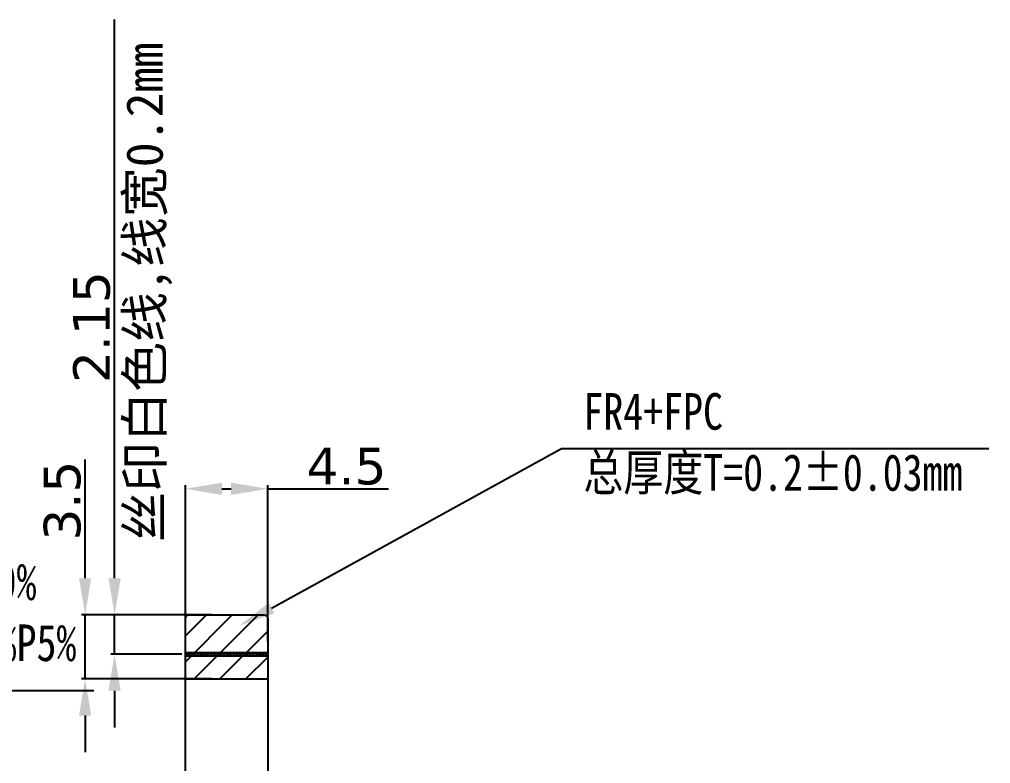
# Model space of a CAD drawing. Header units: inches. Extents: x 1779 to 2225, y 40 to 347.
# Drawn here: x 1933.5 to 1986.5, y 266.2 to 306.9 of the extents above; entities that cross this region are included whole.
import ezdxf
from ezdxf import colors
from ezdxf.entities.mleader import LeaderData, LeaderLine
from ezdxf.math import Vec2, Vec3

# ---------------------------------------------------------------- set-up
doc = ezdxf.new("R2010")
doc.units = ezdxf.units.IN
doc.header["$LTSCALE"] = 2.574606
doc.header["$MEASUREMENT"] = 0
doc.header["$PDMODE"] = 3
doc.header["$PDSIZE"] = 0.3125
doc.layers.get('Defpoints').update_dxf_attribs({"linetype": 'CONTINUOUS'})
for name, color, linetype in [('dim', 4, 'CONTINUOUS'), ('Dimension', 7, 'CONTINUOUS'), ('FPC', 11, 'CONTINUOUS')]:
    doc.layers.add(name, color=color, linetype=linetype)
doc.styles.get("Standard").update_dxf_attribs({"font": 'romand.shx', "width": 0.8, "bigfont": 'bigfont.shx'})
doc.styles.add('文字样式', font='verdana.ttf', dxfattribs={"height": 2})
doc.dimstyles.new('标注', dxfattribs={"dimtxt": 2, "dimasz": 2, "dimexe": 0.2, "dimexo": 0.2, "dimgap": 0.2, "dimtad": 1, "dimdsep": 46, "dimtxsty": '文字样式', "dimcen": 0, "dimclrd": 256, "dimclre": 256, "dimclrt": 256, "dimadec": 0, "dimazin": 0, "dimtfac": 1, "dimtmove": 0, "dimatfit": 3, "dimfxl": 0, "dimarcsym": 0})

# ---------------------------------------------------------------- blocks, each defined once
blk = doc.blocks.new('*D74')
at = {"layer": 'Defpoints', "color": 0}
for p in [(1947.057, 281.234), (1942.557, 272.686), (1947.057, 272.686)]:
    blk.add_point(p, dxfattribs=at)
at = {"layer": 'Dimension', "lineweight": -2}
for p, q in [((1942.557, 272.886), (1942.557, 281.434)), ((1944.557, 281.234), (1945.057, 281.234)), ((1947.057, 272.886), (1947.057, 281.434)), ((1947.057, 281.234), (1953.657, 281.234))]:
    blk.add_line(p, q, dxfattribs=at)
at = {"layer": 'Dimension'}
for points in [[(1944.557, 281.567), (1944.557, 280.901), (1942.557, 281.234)], [(1945.057, 281.567), (1945.057, 280.901), (1947.057, 281.234)]]:
    blk.add_solid(points, dxfattribs=at)
at = {"layer": 'Dimension', "insert": (1951.357, 282.455), "char_height": 2, "attachment_point": 5, "style": '文字样式'}
blk.add_mtext('4.5', dxfattribs=at)
blk = doc.blocks.new('*D75')
at = {"layer": 'Defpoints', "color": 0}
for p in [(1937.086, 274.348), (1944.201, 274.348), (1944.201, 270.848)]:
    blk.add_point(p, dxfattribs=at)
at = {"layer": 'Dimension', "lineweight": -2}
for p, q in [((1937.086, 276.348), (1937.086, 282.827)), ((1944.001, 274.348), (1936.886, 274.348)), ((1937.086, 270.848), (1937.086, 274.348)), ((1944.001, 270.848), (1936.886, 270.848)), ((1937.086, 268.848), (1937.086, 266.848))]:
    blk.add_line(p, q, dxfattribs=at)
at = {"layer": 'Dimension'}
for points in [[(1936.753, 276.348), (1937.419, 276.348), (1937.086, 274.348)], [(1936.753, 268.848), (1937.419, 268.848), (1937.086, 270.848)]]:
    blk.add_solid(points, dxfattribs=at)
at = {"layer": 'Dimension', "insert": (1935.844, 280.587), "char_height": 2, "attachment_point": 5, "rotation": 90, "style": '文字样式'}
blk.add_mtext('3.5', dxfattribs=at)
blk = doc.blocks.new('*D76')
at = {"layer": 'Defpoints', "color": 0}
for p in [(1938.692, 274.348), (1944.001, 274.348), (1942.557, 272.198)]:
    blk.add_point(p, dxfattribs=at)
at = {"layer": 'Dimension', "lineweight": -2}
for p, q in [((1938.692, 276.348), (1938.692, 293.18)), ((1943.801, 274.348), (1938.492, 274.348)), ((1938.692, 272.198), (1938.692, 274.348)), ((1942.357, 272.198), (1938.492, 272.198)), ((1938.692, 270.198), (1938.692, 268.198))]:
    blk.add_line(p, q, dxfattribs=at)
at = {"layer": 'Dimension'}
for points in [[(1938.359, 276.348), (1939.026, 276.348), (1938.692, 274.348)], [(1938.359, 270.198), (1939.026, 270.198), (1938.692, 272.198)]]:
    blk.add_solid(points, dxfattribs=at)
at = {"layer": 'Dimension', "insert": (1937.451, 290.062), "char_height": 2, "attachment_point": 5, "rotation": 90, "style": '文字样式'}
blk.add_mtext('2.15', dxfattribs=at)

msp = doc.modelspace()

# ---------------------------------------------------------------- hatches: boundary and pattern name
at = {"layer": 'Dimension'}
h = msp.add_hatch(dxfattribs=at)
h.set_pattern_fill('ANSI37', color=256, style=0)
h.set_pattern_definition([(45, (1.89572, -7.49518), (-0.088388348, 0.088388348), []), (135, (1.89572, -7.49518), (-0.088388348, -0.088388348), [])])
h.paths.add_polyline_path([(1942.557, 272.298), (1947.057, 272.298), (1947.057, 272.098), (1942.557, 272.098)])
at = {"layer": 'FPC', "linetype": 'Continuous'}
h = msp.add_hatch(dxfattribs=at)
h.set_pattern_fill('A', color=256, angle=45, style=0, pattern_type=0)
h.set_pattern_definition([(45, (1829.4463, 54.0247), (-0.7071068, 0.7071068), [])])
edge = h.paths.add_edge_path()
edge.add_line((1942.557, 274.148), (1942.557, 270.848))
edge.add_line((1942.557, 270.848), (1947.057, 270.848))
edge.add_line((1947.057, 270.848), (1947.057, 274.148))
edge.add_arc((1946.857, 274.148), 0.2, 0, 90)
edge = h.paths.add_edge_path()
edge.add_line((1946.857, 274.348), (1942.757, 274.348))
edge.add_arc((1942.757, 274.148), 0.2, 90, 180)

# ---------------------------------------------------------------- linework, layer by layer
at = {"layer": 'Dimension'}
msp.add_line((1938.692, 293.18), (1938.692, 306.87), dxfattribs=at)
msp.add_lwpolyline([(1942.557, 272.298), (1947.057, 272.298), (1947.057, 272.098), (1942.557, 272.098)], close=True, dxfattribs=at)
at = {"layer": 'FPC'}
msp.add_line((1942.557, 270.848), (1947.057, 270.848), dxfattribs=at)
at = {"layer": 'FPC', "linetype": 'Continuous'}
msp.add_lwpolyline([(1942.557, 262.312), (1942.557, 274.148, -0.414214), (1942.757, 274.348), (1946.857, 274.348, -0.414214), (1947.057, 274.148), (1947.057, 262.312)], format="xyb", dxfattribs=at)

# ---------------------------------------------------------------- texts
at = {"layer": 'dim', "insert": (1939.326, 278.339), "char_height": 2, "attachment_point": 1, "rotation": 90}
msp.add_mtext('{\\fSimSun|b0|i0|c134|p2;\\W1;丝印白色线,线宽0.2mm}', dxfattribs=at)
at = {"layer": 'dim', "char_height": 2, "attachment_point": 1}
for s, insert in [('{\\fSimSun|b0|i0|c134|p54;FR4+FPC\\P总厚度T=0.2%%P0.03mm}', (1964.288, 286.459)), ('{\\fSimSun|b0|i0|c134|p54;半透IR蓝\\P红外光透光率：>70%\\P可见光透光率：50%%%P5%}', (1914.801, 280.49))]:
    msp.add_mtext(s, dxfattribs=dict(at, insert=insert))

# ---------------------------------------------------------------- dimensions: what is measured, and where the dimension line sits
at = {"layer": 'Dimension'}
for base, p1, p2, picture, middle in [((1938.692, 274.348), (1942.557, 272.198), (1944.001, 274.348), '*D76', (1938.692, 290.062)), ((1937.086, 274.348), (1944.201, 270.848), (1944.201, 274.348), '*D75', (1937.086, 280.587))]:
    dim = msp.add_linear_dim(base=base, p1=p1, p2=p2, angle=90, dimstyle='标注', override={"dimfxl": 0.5}, dxfattribs=at)
    dim.commit()
    dim.dimension.update_dxf_attribs({"geometry": picture, "text_midpoint": middle, "dimtype": 160})
dim = msp.add_linear_dim(base=(1947.057, 281.234), p1=(1942.557, 272.686), p2=(1947.057, 272.686), dimstyle='标注', override={"dimfxl": 0.5}, dxfattribs=at)
dim.commit()
dim.dimension.update_dxf_attribs({"geometry": '*D74', "text_midpoint": (1951.357, 282.455)})

# ---------------------------------------------------------------- leaders
at = {"layer": 'dim'}
ml = msp.add_multileader_mtext('Standard', dxfattribs=at)
ml.set_content('', color=256)
ml.set_leader_properties()
ml.build(insert=Vec2(0, 0))
ml.multileader.update_dxf_attribs({"text_right_attachment_type": 6, "dogleg_length": 0.36, "arrow_head_size": 2})
ctx = ml.context
ctx.base_point, ctx.char_height, ctx.arrow_head_size, ctx.landing_gap_size, ctx.plane_origin = Vec3(1986.43, 283.435), 0.18, 2, 0.09, Vec3(1993.425, 279.762)
ctx.right_attachment = 6
notes = []
notes.append((ctx, [(0, (1, 1, 0), (1963.088, 283.435), (1, 0), 23.342, [(0, [(1945.506, 273.753)], 0, [])])]))
ctx.mtext.insert, ctx.mtext.flow_direction = Vec3(1986.52, 283.525), 5
ml = msp.add_multileader_mtext('Standard', dxfattribs=at)
ml.set_content('', color=256)
ml.set_leader_properties()
ml.build(insert=Vec2(0, 0))
ml.multileader.update_dxf_attribs({"text_right_attachment_type": 6, "dogleg_length": 0.36, "arrow_head_size": 2})
ctx = ml.context
ctx.base_point, ctx.char_height, ctx.arrow_head_size, ctx.landing_gap_size, ctx.plane_origin = Vec3(1937.558, 270.221), 0.18, 2, 0.09, Vec3(1944.553, 266.548)
ctx.right_attachment = 6
notes.append((ctx, [(0, (1, 1, 0), (1914.216, 270.221), (1, 0), 23.342, [(0, [(1914.319, 255.674)], 0, [])])]))
ctx.mtext.insert, ctx.mtext.flow_direction = Vec3(1937.648, 270.311), 5
for ctx, leaders in notes:
    for number, flags, end, landing, length, lines in leaders:
        leader = LeaderData()
        leader.index, (leader.has_last_leader_line, leader.has_dogleg_vector, leader.attachment_direction) = number, flags
        leader.last_leader_point, leader.dogleg_vector, leader.dogleg_length = Vec3(end), Vec3(landing), length
        for number, points, colour, breaks in lines:
            line = LeaderLine()
            line.index, line.vertices, line.color, line.breaks = number, Vec3.list(points), colors.encode_raw_color(colour), breaks
            leader.lines.append(line)
        ctx.leaders.append(leader)

doc.saveas('drawing.dxf')
